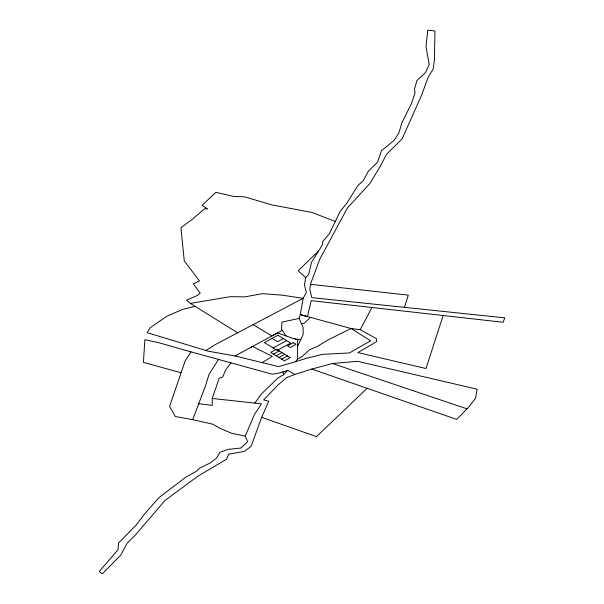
<?xml version="1.0" encoding="UTF-8"?>
<svg xmlns="http://www.w3.org/2000/svg" width="604" height="604" viewBox="0 0 604 604"><rect width="100%" height="100%" fill="white"/><g stroke="black" fill="none" stroke-linecap="round" stroke-linejoin="round"><path stroke-width="0.91" d="M234.994 355.96L278.459 366.605L295.507 361.698L297.493 359.055L297.636 339.961L277.485 332.932L234.994 355.96L208.259 351.203L147.202 332.676L150.177 327.715L166.946 316.186L182.733 309.346L195.115 306.349M310.433 284.31L309.814 289.195L311.777 297.629L504.778 317.863L503.124 322.272L311.196 300.656L307.466 316.541L300.286 314.578L303.178 298.323L306.364 292.359L304.446 284.899L305.692 277.621L308.682 274.48L311.551 262.279L322.672 244.409L322.513 241.759L329.225 233.997L340.105 211.574L346.855 203.14L357.915 185.488L363.336 180.596L368.251 171.317L377.508 162.317L381.471 150.683L393.838 140.611L398.874 132.94L401.917 122.718L411.505 103.518L415.046 92.706L414.503 88.886L416.956 80.521L425.563 72.48L429.18 64.469L426.009 46.689L427.745 30.2L434.978 30.985L434.404 59.992L433.128 69.158L428.206 77.206L421.479 95.447L402.128 138.89L386.432 154.45L380.603 165.7L370.018 183.306L347.406 208.01L319.765 259.207L310.433 284.31L408.312 295.13L404.469 307.338M297.583 346.583L303.208 334.306L303.087 327.338L299.116 318.436L300.286 314.578L351.105 328.523L360.211 329.709L376.36 338.602L376.828 341.471L357.862 352.593L425.994 368.523L443.193 315.409M287.376 370.622L277.961 373.28L272.193 374.201L191 351.875L185.179 360.89L169.573 406.432L175.326 416.503L192.706 419.667L212.925 424.219L219.848 428.206L231.521 433.242L245.239 436.156L247.625 441.788L240.739 448.055L228.018 449.399L219.939 452.328L216.421 458.194L209.792 463.17L199.539 468.213L196.398 471.294L186.425 476.73L158.822 497.756L144.817 513.702L136.255 524.967L118.535 543.011L118.082 549.7L99.222 571.512L102.401 573.8L120.694 555.189L127.202 543.117L135.371 534.985L164.99 500.489L197.644 476.367L226.651 459.153L228.682 454.193L244.446 451.422L251.166 446.235L261.63 417.334L268.765 401.267L263.646 399.916L277.848 385.156L286.387 377.779L294.782 374.435L311.815 369.082L332.449 363.51L357.613 361.32L477.168 389.225L475.529 398.3L467.949 407.972L456.662 419.395L311.815 369.082M198.799 403.706L212.268 405.42L212.2 398.459L219.169 378.331L222.763 376.888L225.541 370.169L231.106 362.725M192.706 419.667L205.519 385.835L208.992 374.435L218.61 359.237M245.239 436.156L254.556 414.253L261.517 403.834L212.2 398.459M360.211 329.709L372.087 307.262M254.805 403.125L261.373 393.974L278.014 377.908L283.51 374.752L287.655 370.32L294.782 374.435M318.527 251.068L298.165 270.735L305.692 277.621M367.126 388.296L316.458 436.624L261.63 417.334M310.441 317.364L304.303 323.163L301.298 323.691M205.956 350.509L214.662 344.914L303.178 298.323L281.97 295.137L262.461 293.665L244.809 296.866L230.335 296.685L190.351 303.389L186.576 300.203L197.266 295.484L200.226 293.151L193.356 283.91L199.486 280.958L184.258 260.883L180.928 227.67L191.596 219.879L204.703 208.69L207.708 209.007L202.053 205.352L215.839 192.336L233.454 196.368L244.696 196.874L271.981 204.907L312.162 212.495L335.303 221.479M262.151 362.611L272.321 356.36L252.532 346.439L250.501 347.542M283.374 338.602L277.538 341.751L272.079 338.391M273.099 347.949L286.651 340.618M273.461 354.08L279.29 350.924M276.194 355.764L282.023 352.608M278.927 357.447L284.756 354.291M281.66 359.131L287.489 355.975M286.16 335.96L282.279 330.335L271.853 335.983L253.099 324.62M297.493 359.055L301.683 356.904L309.603 349.739L317.742 346.175L328.538 339.644L351.105 328.523L370.614 340.792L349.489 352.917L322.37 354.359L306.832 358.202L295.507 361.698M299.116 318.436L281.962 322.106L281.547 329.021L282.279 330.335M293.574 338.55L300.596 339.705M181.019 372.781L143.427 362.362L144.847 339.697L158.648 342.664L191 351.875M332.449 363.51L467.066 408.863M190.351 303.389L237.629 332.789M282.944 371.875L283.51 374.752M277.908 335.235L264.356 342.566L277.13 350.433L290.675 343.102L277.908 335.235M276.557 349.24L270.728 352.396L284.386 360.807L290.214 357.659L276.557 349.24M293.333 342.695L287.504 345.843L290.237 347.526L296.066 344.371L293.333 342.695"/></g></svg>
